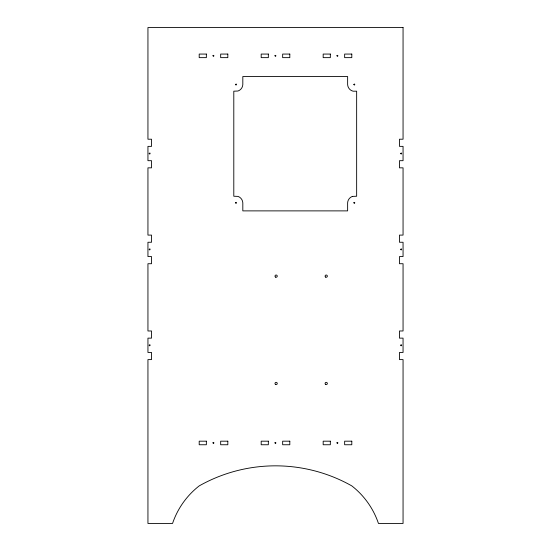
<?xml version="1.0" encoding="UTF-8"?>
<svg xmlns="http://www.w3.org/2000/svg" width="551" height="551" viewBox="0 0 551 551"><rect width="100%" height="100%" fill="white"/><g stroke="black" fill="none" stroke-linecap="round" stroke-linejoin="round"><path stroke-width="0.83" d="M149.19 153.378C149.879 155.534 150.864 151.862 149.19 153.378M149.19 249.266C149.879 251.414 150.864 247.743 149.19 249.266M149.19 345.146C149.879 347.295 150.864 343.624 149.19 345.146M212.968 55.706C213.657 57.862 214.642 54.191 212.968 55.706M235.511 84.393C236.2 86.541 237.185 82.87 235.511 84.393M235.511 202.734C236.2 204.882 237.185 201.211 235.511 202.734M212.968 442.818C213.657 444.974 214.642 441.303 212.968 442.818M274.956 55.706C275.645 57.862 276.63 54.191 274.956 55.706M274.956 442.818C275.645 444.974 276.63 441.303 274.956 442.818M336.943 55.706C337.632 57.862 338.617 54.191 336.943 55.706M353.852 84.393C354.541 86.541 355.526 82.87 353.852 84.393M353.852 202.734C354.541 204.882 355.526 201.211 353.852 202.734M336.943 442.818C337.632 444.974 338.617 441.303 336.943 442.818M400.722 153.378C401.41 155.534 402.395 151.862 400.722 153.378M400.722 249.266C401.41 251.414 402.395 247.743 400.722 249.266M400.722 345.146C401.41 347.295 402.395 343.624 400.722 345.146M352.433 196.404L351.455 196.831A7.204 7.204 0 0 0 347.633 202.878L347.633 210.881L242.819 210.881L242.819 202.878A7.204 7.204 0 0 0 238.011 196.404L233.796 196.232L233.796 91.191L238.011 91.011A7.204 7.204 0 0 0 242.819 84.537L242.819 76.534L347.633 76.534L347.633 84.537A7.204 7.204 0 0 0 351.455 90.584L353.081 91.191L356.649 91.191L356.649 196.232L352.433 196.404M403.057 27.55L147.944 27.55L147.944 139.21L151.525 139.21L151.525 146.366L147.944 146.366L147.944 160.685L151.525 160.685L151.525 167.841L147.944 167.841L147.944 235.098L151.525 235.098L151.525 242.254L147.944 242.254L147.944 256.566L151.525 256.566L151.525 263.722L147.944 263.722L147.944 330.979L151.525 330.979L151.525 338.135L147.944 338.135L147.944 352.447L151.525 352.447L151.525 359.603L147.944 359.603L147.944 523.45L172.546 523.45A80.109 80.109 0 0 1 199.2 485.892A155.182 155.182 0 0 1 351.8 485.892A80.109 80.109 0 0 1 378.454 523.45L403.057 523.45L403.057 359.603L399.475 359.603L399.475 352.447L403.057 352.447L403.057 338.135L399.475 338.135L399.475 330.979L403.057 330.979L403.057 263.722L399.475 263.722L399.475 256.566L403.057 256.566L403.057 242.254L399.475 242.254L399.475 235.098L403.057 235.098L403.057 167.841L399.475 167.841L399.475 160.685L403.057 160.685L403.057 146.366L399.475 146.366L399.475 139.21L403.057 139.21L403.057 27.55M206.356 54.067L199.2 54.067L199.2 57.641L206.356 57.641L206.356 54.067M227.825 54.067L220.669 54.067L220.669 57.641L227.825 57.641L227.825 54.067M268.344 54.067L261.188 54.067L261.188 57.641L268.344 57.641L268.344 54.067M289.812 54.067L282.656 54.067L282.656 57.641L289.812 57.641L289.812 54.067M330.331 54.067L323.175 54.067L323.175 57.641L330.331 57.641L330.331 54.067M351.8 54.067L344.644 54.067L344.644 57.641L351.8 57.641L351.8 54.067M206.356 441.179L199.2 441.179L199.2 444.753L206.356 444.753L206.356 441.179M227.825 441.179L220.669 441.179L220.669 444.753L227.825 444.753L227.825 441.179M268.344 441.179L261.188 441.179L261.188 444.753L268.344 444.753L268.344 441.179M289.812 441.179L282.656 441.179L282.656 444.753L289.812 444.753L289.812 441.179M330.331 441.179L323.175 441.179L323.175 444.753L330.331 444.753L330.331 441.179M351.8 441.179L344.644 441.179L344.644 444.753L351.8 444.753L351.8 441.179M325.655 277.112A1.13 1.13 0 0 0 327.342 276.134A1.13 1.13 0 0 0 325.655 275.163A1.13 1.13 0 0 0 325.655 277.112M275.555 277.112A1.13 1.13 0 0 0 277.249 276.134A1.13 1.13 0 0 0 275.555 275.163A1.13 1.13 0 0 0 275.555 277.112M275.555 384.46A1.13 1.13 0 0 0 277.249 383.489A1.13 1.13 0 0 0 275.555 382.511A1.13 1.13 0 0 0 275.555 384.46M325.421 384.281A1.13 1.13 0 0 0 327.308 383.778A1.13 1.13 0 0 0 325.923 382.401A1.13 1.13 0 0 0 325.421 384.281"/></g></svg>
